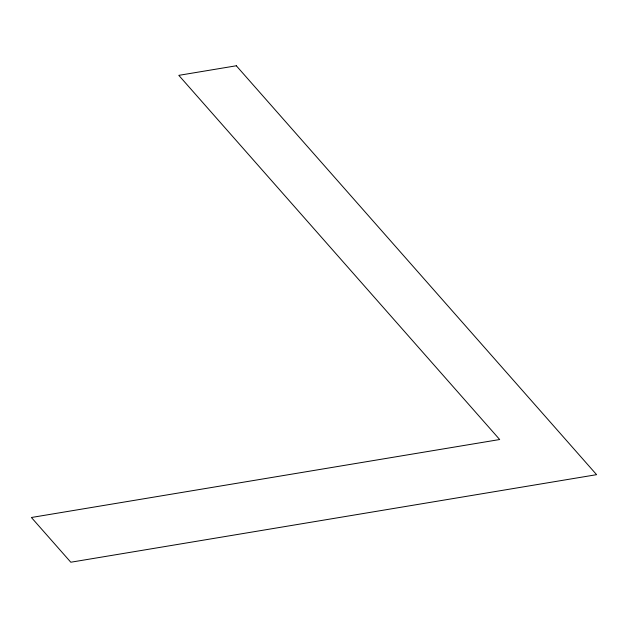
<?xml version="1.0" encoding="UTF-8"?>
<svg xmlns="http://www.w3.org/2000/svg" width="628" height="628" viewBox="0 0 628 628"><rect width="100%" height="100%" fill="white"/><g stroke="black" fill="none" stroke-linecap="round" stroke-linejoin="round"><path stroke-width="0.94" d="M236.316 65.775L178.807 75.352L499.684 439.529L31.4 517.496L70.807 562.225L596.6 474.674L236.316 65.775"/></g></svg>
